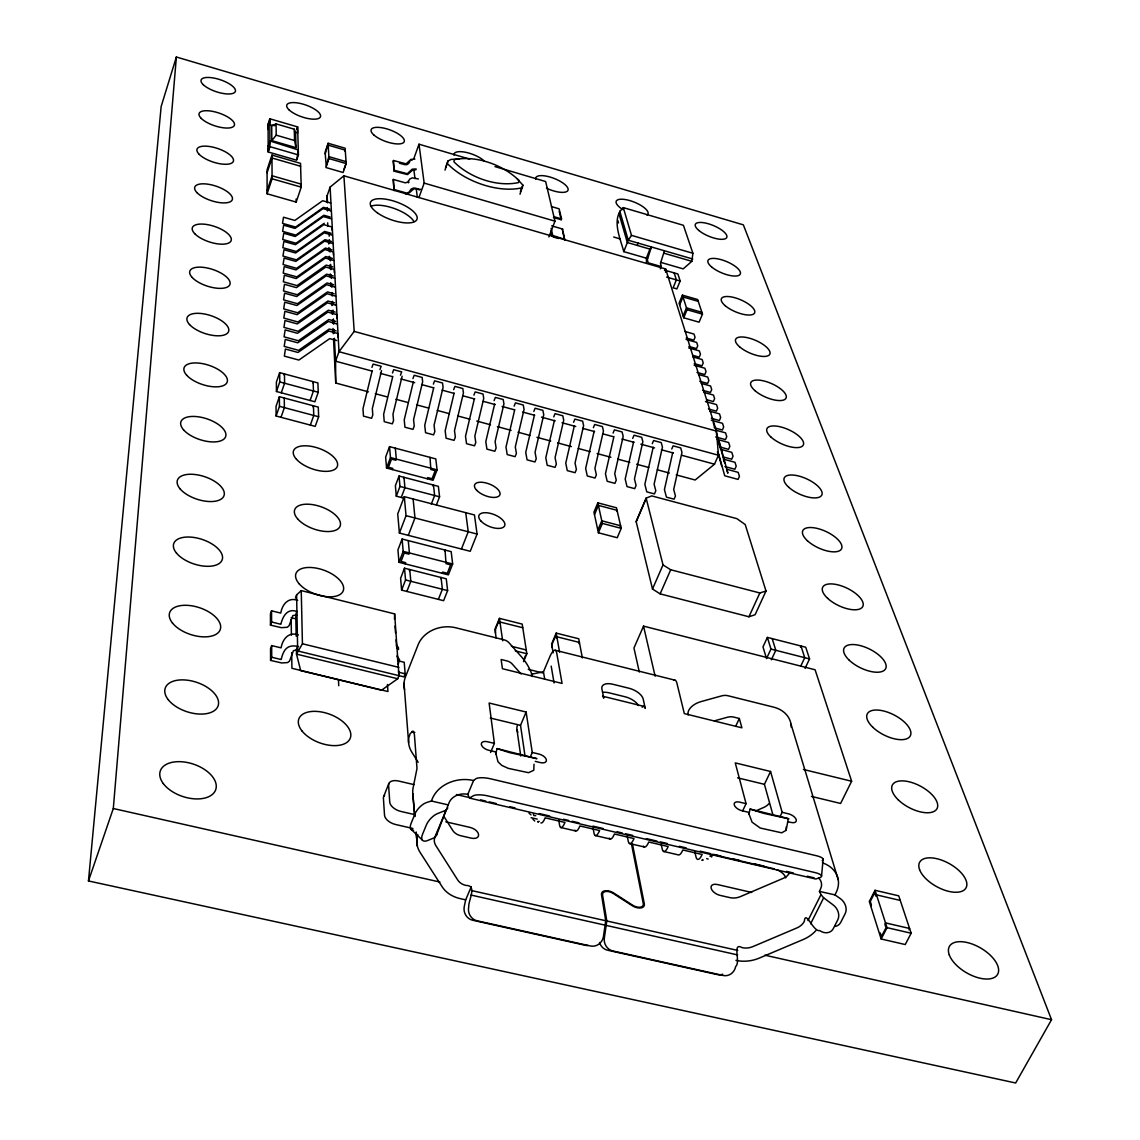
<?xml version="1.0" encoding="UTF-8"?>
<svg xmlns="http://www.w3.org/2000/svg" width="1140" height="1140" viewBox="0 0 1140 1140"><rect width="100%" height="100%" fill="white"/><g stroke="black" fill="none" stroke-linecap="round" stroke-linejoin="round"><path stroke-width="1.5" d="M661.143 262.471L683.216 268.883L691.852 261.317L692.906 253.28L683.43 225.307L623.324 207.623C610.883 218.738 620.431 238.531 623.765 251.627L647.548 258.524M632.415 843.842L644.314 903.849A9.063 5.073 26.2 0 1 640.851 907.953A9.063 5.073 26.2 0 1 632.144 905.644L613.334 893.532A7.937 4.474 25.9 0 0 605.696 891.509A7.937 4.474 25.9 0 0 602.576 895.057L606.808 920.977L604.457 937.151A11.671 10.901 -87.6 0 0 612.836 950.96L723.116 975.469A11.557 10.645 -89.6 0 0 735.699 966.464C740.972 962.203 731.709 941.711 742.169 947.668A14.122 10.873 -12.9 0 0 752.842 946.627L796.789 927.989A14.165 10.93 -13.9 0 0 804.356 921.291C805.467 909.236 813.305 932.093 819.646 930.568A11.671 9.377 51.5 0 0 833.369 928.502L837.772 919.852A11.685 9.405 51.4 0 0 832.756 904.619L823.664 897.835L820.985 894.615L819.446 891.423L820.486 889.086A14.278 11.072 -14.4 0 0 818.705 878.128M665.575 272.246L665.646 268.969L343.91 175.816L330.101 187.103L327.137 195.71L327.266 202.493M664.264 251.427L660.445 263.354L661.271 266.575L660.331 268.869M394.469 619.291L394.639 613.904L301.245 590.606L296.599 594.923L295.459 598.03M651.182 247.622L647.349 259.635L648.161 262.784L661.271 266.575M711.616 857.052L711.673 855.784L710.363 855.527M435.038 836.618A14.649 11.671 -6.8 0 0 435.793 845.524L457.739 880.037A14.507 11.471 -7.3 0 0 466.032 885.452C477.546 885.167 468.226 900.714 468.711 906.827A11.799 11.201 -84 0 0 477.218 920.835L590.392 945.972A11.685 10.944 -87.1 0 0 603.388 936.909L605.739 920.75L601.521 894.829A9.077 5.116 25.9 0 1 605.098 890.768A9.077 5.116 25.9 0 1 613.819 893.076L632.615 905.174A7.923 4.446 26.2 0 0 640.238 907.198A7.923 4.446 26.2 0 0 643.274 903.621L631.403 843.6M88.464 880.949L113.302 808.517L176.372 57L743.351 224.851L1051.536 1019.702L1015.669 1083L88.464 880.949L161.153 106.504L176.372 57M821.555 875.848L823.165 859.09M447.778 807.918L446.039 810.212L438.33 813.276A11.97 5.458 -47.4 0 0 426.289 825.132L422.527 834.323A11.956 5.429 -47.3 0 0 427.001 840.764L434.711 837.615L436.463 835.292L449.103 802.603A14.749 11.842 -7.2 0 1 467.813 794.381L473.57 780.529L475.58 778.948A11.87 3.434 8.8 0 1 490.371 778.763L816.454 855.727A11.585 3.206 6.8 0 1 822.182 860.629M436.463 835.292L436.862 832.414M519.997 194.242L522.889 185.122L517.332 179.008M471.305 886.635L465.676 899.845L464.293 906.357A11.728 11.129 -83.8 0 0 472.744 920.265L585.262 945.26A11.614 10.887 -87 0 0 588.083 945.488M742.61 810.939L746.073 803.672L739.604 802.118A7.125 3.662 26.5 0 0 734.245 804.854A7.125 3.662 26.5 0 0 741.855 810.697L748.353 812.25L752.087 822.182L760.252 828.039L781.698 832.813L786.158 830.305L786.272 826.856M653.206 447.194L644.855 484.343L646.765 491.867L654.446 493.919L655.814 490.756L654.103 484.229L662.454 447.065L661.228 442.605L653.619 440.539L652.279 443.702M672.743 452.509L664.435 489.587L666.444 497.14L674.111 499.178L675.478 496.028L673.683 489.488L681.976 452.38L680.694 447.92L673.113 445.854L671.759 449.018M398.544 649.543L398.359 647.449L396.378 645.126M633.612 441.864L625.19 479.071L627.014 486.595L634.724 488.647L636.077 485.469L634.453 478.957L642.86 441.736L641.692 437.29L634.054 435.209L632.714 438.387M613.933 436.52L605.454 473.784L607.178 481.28L614.916 483.36L616.255 480.168L614.731 473.656L623.181 436.378L622.084 431.946L614.417 429.851L613.092 433.043M574.346 425.761L565.754 463.139L567.278 470.62L575.087 472.701L576.398 469.495L575.045 463.011L583.623 425.619L582.64 421.187L574.902 419.078L573.605 422.284M594.182 431.148L585.647 468.469L587.271 475.964L595.037 478.045L596.363 474.839L594.923 468.341L603.445 431.005L602.39 426.574L594.695 424.479L593.384 427.671M554.439 420.347L545.789 457.781L547.214 465.248L555.052 467.343L556.363 464.123L555.08 457.653L563.716 420.204L562.804 415.786L555.038 413.663L553.741 416.884M649.9 249.19L646.48 257.925L646.437 262.442M444.985 170.145L447.977 161.011L451.112 159.415L459.477 159.03M514.767 409.559L505.989 447.122L507.214 454.561L515.109 456.67L516.406 453.435L515.294 446.98L524.058 409.403L523.26 404.999L515.437 402.876L514.154 406.111M534.461 414.917L525.74 452.409L527.079 459.862L534.945 461.971L536.242 458.736L535.045 452.281L543.751 414.761L542.882 410.357L535.102 408.234L533.805 411.455M494.632 404.087L485.797 441.707L486.923 449.132L494.846 451.255L496.128 448.006L495.102 441.565L503.937 403.93L503.182 399.527L495.344 397.39L494.076 400.639M474.425 398.587L465.519 436.264L466.545 443.688L474.511 445.811L475.779 442.548L474.839 436.121L483.731 398.43L483.047 394.041L475.166 391.904L473.912 395.153M433.77 387.529L424.736 425.334L425.562 432.716L433.585 434.867L434.825 431.59L434.069 425.192L443.075 387.358L442.534 382.997L434.582 380.831L433.357 384.109M454.133 393.072L445.17 430.806L446.096 438.216L454.076 440.353L455.345 437.076L454.49 430.664L463.439 392.901L462.826 388.526L454.917 386.375L453.677 389.652M402.121 376.214L392.986 414.162L393.557 420.546L392.331 423.838L384.251 421.672L383.639 414.319L392.787 376.399M413.321 381.971L404.23 419.834L404.942 427.215L412.993 429.367L414.233 426.075L413.564 419.677L422.641 381.8L422.156 377.44L414.176 375.274L412.951 378.566M372.182 370.785L362.976 408.776L363.475 416.114L371.583 418.295L372.794 414.989L372.324 408.619L381.53 370.614M748.866 814.188L750.12 809.087L788.31 818.563L786.158 830.305M495.757 753.825L497.069 748.595L536.94 758.67L509.181 752.528L497.069 748.595M269.824 118.774L268.114 123.989L268.171 151.962L296.656 160.213L298.423 154.94L297.64 126.925L269.824 118.774L269.923 146.661L268.171 151.962M268.128 129.476L268.37 123.633M268.156 146.262L268.413 145.478L268.427 150.751L269.909 140.975L298.053 149.867M271.961 155.069L267.073 169.846L267.102 193.786L296.186 202.094L301.231 187.145L300.518 163.348L271.961 155.069L272.089 178.78L267.102 193.786M267.073 172.781L271.976 157.99L300.618 166.269M267.102 190.736L272.075 175.76L301.145 184.124L300.575 185.777M296.77 129.518L297.64 126.925M296.899 159.001L298.11 151.62M328.135 143.27L328.961 158.574L325.912 167.523L343.097 172.496L346.175 163.576L345.121 148.228L328.135 143.27L325.114 152.119L326.225 166.041L328.862 156.636L346.047 161.638M325.214 154.014L327.821 144.723L327.892 146.148L328.235 145.165L345.249 150.124L344.907 151.107L344.822 149.682M343.881 169.632L345.805 164.089M279.671 372.637L276.379 382.156L276.45 391.505L314.882 401.779L318.245 392.274L317.903 382.94L279.671 372.637L279.77 381.943L276.45 391.505M284.102 374.989L284.473 373.934L284.587 383.24L281.267 392.787M279.386 396.706L276.037 406.325L276.108 416.014L315.21 426.374L318.644 416.755L318.274 407.094L279.386 396.706L279.471 406.339L276.108 416.014M281.01 417.311L284.387 407.636L284.259 398.003M312.759 382.712L313.13 381.658L313.457 390.992L310.094 400.496M414.889 159.101L410.956 159.358L406.125 163.832L393.457 160.512L393.143 161.381L394.212 171.228L407.536 174.591L412.651 170.002L415.844 169.803M394.212 171.228L393.457 160.512M393.272 179.436L394.055 190.494L393.272 179.436L405.341 182.842L407.607 182.143L409.944 178.923L412.367 177.84L418.394 178.952M313.058 406.866L313.429 405.797L313.757 415.459L310.337 425.092M413.948 158.317L418.993 144.21L469.651 159.13M418.936 197.576L424.166 183.098L418.993 144.21M297.683 600.409C288.078 596.776 282.121 604.813 280.782 613.021A2.223 1.867 -1.9 0 1 280.312 612.978L271.548 610.826L270.437 613.933L270.465 625.119L281.395 627.67L287.252 627.271L289.076 625.732L292.823 615.614L297.084 614.774M270.465 625.119L271.591 621.998L271.548 610.826M371.925 367.394L373.122 364.088L381.159 366.268L379.948 369.574M298.367 634.98C288.591 631.303 282.492 639.412 281.096 647.791A2.28 1.895 -2 0 1 280.625 647.748L271.676 645.582L270.536 648.717L270.565 660.402L281.737 662.967L287.722 662.554L289.574 661L293.408 650.726L297.098 649.8M445.583 167.609L447.977 161.011M270.565 660.402L271.719 657.239L271.676 645.582M296.913 611.24L295.773 614.36L296.172 636.163M392.474 372.994L393.699 369.688L401.693 371.868L400.482 375.16M297.583 646.295L296.414 649.458L296.5 654.118L300.704 670.634L381.544 690.199L397.703 678.756L398.929 675.621L394.639 613.904M389.538 446.638L385.648 457.069L386.546 468.041L433.072 480.282L437.076 469.865L435.793 458.907L389.538 446.638L390.464 457.553L386.546 468.041M392.388 469.58L392.816 468.412L388.441 467.257L391.49 459.107L395.879 460.275L396.307 459.107L395.338 448.177M436.449 504.863L439.57 496.798L438.373 486.353L399.043 476.021L395.38 485.711L396.293 496.171L404.543 498.322M396.293 496.171L399.969 486.438L399.043 476.021M403.56 478.401L403.973 477.318L404.942 487.735L401.251 497.468M404.287 496.655L397.732 513.912L399.399 533.064L470.236 551.29L477.076 534.062L474.454 514.952L404.287 496.655L406.04 515.665L399.399 533.064M520.396 191.662L522.889 185.122M402.107 539.035L397.945 549.893L399 562.291L448.362 574.859L452.651 564.001L451.169 551.632L402.107 539.035L403.19 551.361L399 562.291M427.286 478.757L427.728 477.603L432.074 478.743L435.181 470.649L430.82 469.495L430.036 457.382M408.305 535.358L414.974 517.973L413.107 498.964M433.058 486.139L433.471 485.07L434.639 495.501L431.319 504.122M405.199 563.872L405.655 562.661L401.009 561.478L404.272 552.986L408.932 554.168L409.403 552.957L408.262 540.616M404.501 568.19L400.61 578.308L401.608 590.121L443.617 600.695L447.621 590.591L446.267 578.807L404.501 568.19L405.541 579.947L401.608 590.121M409.303 570.641L409.745 569.516L410.813 581.286L406.88 591.446M548.867 236.949L554.981 221.174L545.647 181.531L494.988 166.597M553.47 217.498L561.208 219.749L561.55 218.909L559.113 208.82L551.432 206.568M562.262 229.895L562.604 229.026L551.674 225.863M398.188 664.278L399.556 659.675L397.276 656.569M564.77 240.326L562.604 229.026M623.765 251.627L628.254 240.227L631.489 235.367L623.324 207.623M444.586 551.261L445.056 550.064L446.011 563.644L450.628 564.827L447.308 573.263L442.691 572.095L442.22 573.292M440.624 578.607L441.066 577.481L442.377 589.266L438.387 599.384M397.603 660.659L404.216 662.283L405.17 673.797L403.959 676.875L297.683 650.954L296.599 594.923M461.429 549.024L468.241 531.782L465.733 512.687M383.653 796.575L388.84 783.593M637.246 245.428L638.186 243.119M523.559 661.656L526.851 653.733L522.191 624.093L499.434 618.365L494.945 629.351L496.185 638.158M651.296 246.938L650.356 249.247L627.328 242.535L618.863 213.294M495.458 633.014L495.572 629.052L499.064 620.502L499.463 623.238L499.961 622.013L522.761 627.741M413.578 830.276A11.913 5.472 -47.3 0 1 411.07 823.422L414.803 814.245A11.927 5.5 -47.4 0 1 426.802 802.446L431.39 801.007L432.331 798.712A32.447 26.063 -7.2 0 1 473.57 780.529M434.711 837.615L446.039 810.212M664.478 270.094L677.901 273.985L680.167 280.996L676.875 288.905L673.099 287.822L676.391 279.899L674.153 272.887M523.802 659.775L525.597 655.471M490.613 752.443L494.389 743.394L489.117 703.024L526.124 712.03L532.252 752.457L530.342 756.96M682.418 295.146L679.084 303.126L683.701 317.789L699.091 322.178L702.482 314.141L697.652 299.535L682.418 295.146L687.078 309.738L683.701 317.789M679.654 304.95L682.988 296.956L698.25 301.345M597.83 502.84L593.94 512.131L598.4 532.779L617.239 537.724L621.215 528.361L616.455 507.784L597.83 502.84L602.347 523.403L598.4 532.779M594.496 514.682L598.386 505.391L617.039 510.321L616.612 511.361M683.116 315.937L686.494 307.9L701.884 312.303L701.499 313.187M597.83 530.171L601.778 520.795L620.616 525.768L620.174 526.808M582.355 657.894L578.721 638.77L556.206 633.113L551.618 644.014L553.142 652.85M552.259 647.691L552.287 643.715L555.85 635.236L556.334 637.987L556.847 636.776L579.419 642.433L578.906 643.644M524.999 755.806L520.524 725.339L526.124 712.03M544.721 679.312L543.466 671.788L549.751 656.911A16.117 4.261 -76.2 0 1 556.719 652.992L562.063 683.43L502.426 668.71L501.13 659.49L506.93 660.929A10.915 9.034 -8.4 0 1 512.173 663.965L521.108 673.997M551.19 666.088L554.068 682.946M646.138 498.123L636.134 521.522L652.493 589.024L660.131 593.869L748.937 616.769L755.107 614.731L766.009 591.005L745.218 524.557L736.868 518.643L651.738 495.9L646.138 498.123L663.024 564.913L652.493 589.024M636.206 521.821L646.209 498.408M811.438 796.404L840.607 803.458L851.637 781.242L815.1 669.764L643.53 626.131L633.954 648.005L639.298 672.016M676.234 474.896L695.158 480.011L714.509 464.194L718.442 455.231L716.462 431.091L665.646 268.969M660.131 593.869L670.705 569.758L759.853 592.971L766.009 591.005M748.937 616.769L759.853 592.971M767.391 637.403L762.988 646.893L766.507 658.592L770.953 649.073L767.391 637.403L805.738 647.235L809.557 658.92L805.054 668.396M735.642 726.394L739.333 718.485L733.775 717.103A10.688 8.636 -14 0 0 727.42 717.245L714.324 720.879M771.338 659.818L775.798 650.299L772.207 638.642M800.465 647.064L800.964 646.01L804.74 657.695L800.75 666.116M772.977 815.072L764.427 784.32L770.555 771.481L735.257 762.888L746.073 803.672M780.045 816.639L782.154 812.307L770.555 771.481M807.975 920.536L820.985 894.615M810.625 923.77L823.664 897.835M819.446 891.423L834.95 894.872L836.048 892.706A31.407 24.368 -14.4 0 0 822.41 862.823M875.035 890.297L869.293 901.498L881.149 939.004L905.231 944.533L911.173 933.232L898.733 895.841L875.035 890.297L887.048 927.661L881.149 939.004M870.746 906.115L871.388 904.861L870.29 901.412L874.765 892.691L875.876 896.14L876.518 894.886L900.258 900.429M879.638 934.23L880.294 932.976L881.434 936.553L886.008 927.746L884.868 924.169L885.524 922.915L909.592 928.473L908.936 929.727M409.388 162.293L409.844 161.438M301.245 590.606L302.428 643.772L296.5 654.118L397.703 678.756M789.336 873.383L787.241 875.862A13.808 10.773 -13.9 0 1 783.166 878.356L740.373 896.624A13.766 10.73 -13 0 1 729.971 897.636L720.038 895.356A8.308 4.503 27.1 0 1 711.203 888.359L711.132 888.017A8.308 4.503 27.1 0 1 717.459 884.54L751.673 892.449M708.182 859.033L706.672 858.605M788.951 818.89L763.315 813.262L750.12 809.087M414.775 816.525L412.78 793.568A31.364 25.294 -6.7 0 1 412.979 788.524L416.998 768.474L414.376 734.231L412.951 731.011L410.158 733.704L408.804 737.751A30.481 24.866 -6.6 0 0 411.782 752.072L418.152 762.247M343.91 175.816L354.198 331.412L338.979 351.704L335.588 361.18L335.744 383.026L368.42 391.847M271.805 140.633L276.193 135.161L276.079 123.889L294.277 129.205L295.616 132.725L296.001 147.659L271.805 140.633L271.733 125.742L276.079 123.889M408.248 163.875L408.932 163.162M408.32 182.828L409.032 182.101M711.959 855.798L710.077 856.411M324.245 223.297L296.03 243.233L282.748 239.5L283.732 233.258L295.232 236.493L323.389 216.571L331.512 218.894M522.49 187.687C498.508 193.572 464.236 181.36 447.393 163.533M755.692 810.939L763.558 807.533A13.281 10.559 -14.1 0 0 768.916 803.672M469.452 798.071L472.943 796.019A11.899 3.377 8.8 0 1 487.763 795.891L814.815 872.527A11.628 3.135 6.8 0 1 820.572 877.358L815.798 879.026L469.452 798.071L467.813 794.381M411.426 160.17L412.438 159.857M406.353 164.73L407.365 164.416M531.34 674.253L543.466 671.788M539.206 821.399L537.596 821.655L538.251 822.111M529.031 813.176L530.984 814.872M701.727 860.201L703.081 860.216L702.839 859.531M537.254 819.09L531.112 817.736M296.272 611.268C286.938 608.233 282.549 617.053 280.882 624.207A2.252 1.881 -1.9 0 1 280.411 624.164L271.591 621.998M535.757 815.713L533.876 815.513L533.378 814.074M298.609 646.58C287.793 644.043 283.589 649.045 281.209 659.462A2.294 1.91 -2.1 0 1 280.725 659.419L271.719 657.239M405.398 193.772C411.155 194.954 412.709 184.766 419.378 189.995M405.27 164.801L399.47 163.234M416.157 168.934L412.167 169.19L407.308 173.693L394.526 170.359M465.676 899.845L460.418 898.676A31.92 25.237 -7.3 0 1 442.178 886.806L420.104 852.392A32.219 25.678 -6.8 0 1 417.767 834.423M113.302 808.517L439.94 882.047M764.855 955.178L1051.536 1019.702M471.418 890.525L605.739 920.75M606.808 920.977L737.708 950.432M471.02 895.057L605.511 925.252M606.566 925.495L737.623 954.921M414.746 814.63L400.938 811.452A11.229 6.37 22.1 0 1 389.752 802.132L388.597 785.246A11.115 6.242 22 0 1 398.672 781.043L413.963 784.619M445.84 821.812L470.022 827.398A8.422 4.774 23.3 0 1 478.529 834.409L478.572 834.751A8.422 4.774 23.3 0 1 471.219 838.142L460.774 835.734A14.136 11.3 -7.2 0 1 452.694 830.376L444.315 817.067M887.048 927.661L911.173 933.232M412.88 828.481L395.651 824.519A11.186 6.398 22.1 0 1 384.522 815.2L383.411 798.228A11.087 6.284 22 0 1 384.607 795.207M560.652 827.483L575.543 830.946M595.166 835.52L609.971 838.969M629.451 843.515L644.157 846.935M663.523 851.438L678.129 854.843A11.386 3.677 -77.7 0 0 682.418 850.853L682.832 849.984L702.126 854.487L701.713 855.356A11.357 3.762 -77.8 0 1 696.013 856.966L694.816 851.837M431.39 801.007L448.148 804.897M480.524 799.838L485.711 801.049M489.16 801.862L496.071 803.486M509.908 806.707L515.095 807.932M539.291 813.59L549.665 816.012M563.502 819.247L568.675 820.458M572.138 821.256L579.049 822.881M592.885 826.115L603.26 828.538M617.082 831.773L622.269 832.984M625.732 833.796L632.643 835.406M646.466 838.641L656.84 841.064M660.302 841.876L667.214 843.486M679.312 846.322L686.237 847.932M700.06 851.167L710.434 853.589M713.897 854.402L720.808 856.026M732.906 858.848L739.817 860.472M753.654 863.693L764.028 866.129M786.5 871.373L793.411 872.998M807.234 876.232L814.16 877.843M456.428 794.537L466.616 796.931A8.237 4.56 23 0 0 468.626 797.231M711.859 854.245L774.145 868.808M494.389 743.394L487.592 741.755A7.239 3.876 22.9 0 0 481.322 744.377A7.239 3.876 22.9 0 0 488.675 750.263L495.501 751.901L497.981 761.748L501.728 765.368L508.298 768.374L528.518 772.692L533.762 770.284L534.033 764.227M532.252 752.457L538.992 754.067A7.21 3.833 23.7 0 1 546.388 759.938A7.21 3.833 23.7 0 1 540.317 762.589L535.244 761.377M782.154 812.307L788.567 813.846A7.111 3.62 27.1 0 1 796.219 819.674A7.111 3.62 27.1 0 1 791.032 822.439L787.811 821.669M411.668 731.638L414.832 732.393M490.3 718.029L520.524 725.339M737.58 777.822L764.427 784.32M302.428 643.772L398.9 667.37M803.415 769.472L851.637 781.242M398.516 672.187L405.17 673.797M291.142 617.68L296.315 618.949M644.043 706.415L602.59 696.198A10.958 3.121 -76.5 0 1 603.716 698.15L601.877 688.831A13.595 6.812 24.1 0 1 612.921 684.271L628.981 688.247A13.58 6.783 24.3 0 1 643.188 699.048L645.254 708.382A10.915 3.277 -76.6 0 0 642.148 707.284M515.266 650.855L526.851 653.733M528.262 669.351L542.854 672.956M555.209 650.242L675.008 680.181M511.404 646.266L526.253 649.971M405.541 579.947L447.621 590.591M403.19 551.361L452.651 564.001M770.953 649.073L809.557 658.92M406.04 515.665L477.076 534.062M399.969 486.438L439.57 496.798M390.464 457.553L437.076 469.865M602.347 523.403L621.215 528.361M279.471 406.339L318.644 416.755M375.288 393.699L387.329 396.948M395.922 399.271L407.963 402.52M416.57 404.843L428.597 408.091M437.204 410.4L449.245 413.649M457.838 415.972L469.88 419.221M476.748 421.073L490.514 424.793M497.396 426.645L511.147 430.364M518.03 432.217L530.072 435.466M536.94 437.318L550.706 441.023M557.574 442.89L571.34 446.595M578.222 448.447L590.249 451.697M597.132 453.563L610.898 457.268M617.766 459.121L629.807 462.37M636.69 464.236L648.731 467.471M657.324 469.794L669.365 473.043M279.77 381.943L318.245 392.274M724.898 466.545L734.858 469.253L736.212 466.203L734.958 462.284L723.472 459.149L724.698 463.068M371.868 371.041L335.588 361.18L334.419 338.295M380.432 373.378L392.431 376.642M400.995 378.964L414.703 382.684M421.558 384.551L433.542 387.814M442.106 390.136L454.105 393.4M462.669 395.737L474.668 398.986M483.232 401.323L495.216 404.586M502.07 406.439L514.069 409.702M522.633 412.039L534.632 415.288M541.486 417.155L555.18 420.888M562.034 422.741L575.743 426.474M582.597 428.341L594.596 431.59M603.16 433.927L613.434 436.72M621.998 439.043L633.997 442.306M640.851 444.173L654.559 447.892M661.399 449.759L673.398 453.022M681.962 455.345L714.509 464.194M720.352 447.122L728.531 449.359L729.871 446.339L728.645 442.534L717.317 439.427M720.38 449.217L731.78 452.338L733.02 456.2L731.681 459.235L723.43 456.998M335.687 321.437L328.819 319.556L298.395 340.746L284.074 336.827L285.142 329.902L297.526 333.293L327.892 312.118L336.642 314.54L336.841 318.188M714.31 427.785L722.389 430.008L723.686 427.016L722.504 423.31L711.317 420.218M337.155 323.945L328.349 321.509L297.754 342.798L285.271 339.406L284.202 346.403L298.623 350.336L329.275 329.018L336.186 330.928M715.906 430.207L725.553 432.858L726.764 436.62L725.439 439.627L715.678 436.948M354.198 331.412L716.462 431.091M336.699 340.532L329.731 338.623L298.865 360.055L284.344 356.122L285.413 349.04L297.982 352.459L328.79 331.042L337.668 333.478L337.868 337.24M334.704 302.884L327.935 301.017L297.939 321.964L283.817 318.089L284.872 311.291L297.084 314.654L327.038 293.721L335.659 296.115M336.143 305.264L327.465 302.855L297.312 323.903L285 320.525L283.945 327.394L298.167 331.284L328.377 310.222L335.203 312.103M708.41 408.947L716.39 411.17L717.687 408.205L716.533 404.586L705.475 401.522M709.964 411.255L719.497 413.891L720.665 417.553L719.369 420.532L711.346 418.309M333.764 284.843L327.08 282.977L297.497 303.696L283.561 299.849L284.601 293.18L296.656 296.514L326.183 275.823L334.69 278.203M335.174 287.095L326.61 284.701L296.87 305.52L284.729 302.171L283.689 308.897L297.711 312.773L327.508 291.926L334.234 293.807M702.568 390.265L710.448 392.459L711.716 389.524L710.591 386.004L701.243 383.396M704.078 392.445L713.483 395.067L714.623 398.63L713.355 401.579L707.014 399.812M694.146 365.213L704.919 368.249L706.016 371.668L704.777 374.576L696.982 372.395M332.823 266.959L326.24 265.107L297.055 285.599L283.318 281.78L284.344 275.239L296.229 278.559L325.356 258.082L333.735 260.447M698.45 374.462L707.741 377.069L708.852 380.546L707.598 383.468L699.76 381.273M333.293 276.008L326.667 274.156L297.269 294.747L283.447 290.928L284.473 284.316L296.443 287.636L325.769 267.059L334.219 269.425L334.405 272.831M688.874 346.446L696.511 348.598L697.737 345.733L696.683 342.428L686.095 339.435M688.745 347.914L699.39 350.935L700.459 354.269L699.233 357.148L693.077 355.423M331.925 249.888L325.427 248.05L296.628 268.313L283.091 264.523L284.088 258.11L295.816 261.388L324.558 241.153L332.837 243.49M692.963 356.948L702.14 359.528L703.223 362.919L701.984 365.812L694.246 363.632M332.367 258.367L325.826 256.529L296.842 276.892L283.204 273.101L284.216 266.618L296.03 269.909L324.943 249.56L333.279 251.912L333.464 255.218M684.983 331.483L694.004 334.048L695.044 337.298L693.832 340.162L686.237 338.01M331.042 233.258L324.629 231.434L296.229 251.484L282.848 247.722L283.846 241.423L295.431 244.687L323.774 224.651L331.94 226.974L332.111 230.166M332.381 235.182L324.159 232.845L295.616 252.98L283.974 249.717L282.962 256.072L296.429 259.849L325.028 239.685L331.483 241.509M687.078 309.738L702.482 314.141M329.774 209.133L323.489 207.338L295.631 227.06L282.52 223.34L283.504 217.213L294.847 220.433L322.649 200.726L330.657 203.02M331.084 210.9L323.019 208.606L295.032 228.413L283.618 225.179L282.635 231.363L295.83 235.096L323.86 215.261L330.187 217.07M272.089 178.78L301.231 187.145M394.369 189.611L406.538 193.031L408.832 192.318L411.184 189.083L413.62 188L421.373 189.596M565.112 239.457L552.757 235.495L551.147 228.328M553.755 237.134L558.472 238.502M666.658 277.091L680.167 280.996M276.193 135.161L294.562 140.519L296.001 147.659M553.812 216.643L561.55 218.909M692.792 259.036L628.254 240.227L619.761 211.028M613.648 237.006L620.146 238.901M424.166 183.098L554.981 221.174M663.637 253.109L691.852 261.317M328.961 158.574L346.175 163.576M269.923 146.661L298.423 154.94M274.769 125.685L269.639 124.887L269.61 119.828M294.505 131.456L297.583 133.052L297.44 127.965M631.489 235.367L692.906 253.28M663.024 564.913L670.705 569.758M834.95 894.872L840.18 898.505A11.628 9.377 51.3 0 1 845.168 913.653L840.779 922.274A11.6 9.348 51.3 0 1 834.95 926.435M552.786 236.721L551.019 234.412L551.318 230.636M410.856 829.108L422.284 840.009M532.95 819.304L534.717 821.014M717.388 451.839L718.442 455.231L338.979 351.704L330.101 187.103M721.591 465.633L718.043 453.164M791.032 724.228L838.256 879.852M617.823 220.462L618.536 222.941M739.333 718.485L741.898 727.819L684.314 713.597L676.861 682.974A15.931 4.945 -76.5 0 0 673.654 680.324M719.411 442.135L727.861 473.185L726.622 469.224L738.178 472.359L739.447 476.335L738.079 479.399L724.726 475.779L718.613 453.877M716.291 432.16L724.228 461.344M713.212 422.327L714.609 427.443M716.462 434.283L720.181 447.949M559.184 211.342L561.208 219.749M562.619 231.377L564.414 238.83M643.53 626.131L655.13 676.22M661.143 843.971L662.24 849.101A11.4 3.62 -77.6 0 0 667.769 847.433L668.183 846.55L648.745 842.018L648.346 842.902A11.414 3.548 -77.6 0 1 643.416 846.108M627.214 835.948L628.24 841.163A11.428 3.491 -77.5 0 0 633.598 839.453L633.997 838.57L614.446 834.01L614.047 834.893A11.457 3.42 -77.4 0 1 609.259 838.142M593.085 827.968L594.011 833.198A11.471 3.363 -77.4 0 0 599.198 831.416L599.597 830.547L579.918 825.944L579.519 826.828A11.486 3.277 -77.3 0 1 574.874 830.134M556.206 633.113L559.583 652.194M558.728 819.945L559.569 825.16A11.514 3.22 -77.2 0 0 564.571 823.337L564.97 822.453L545.148 817.822L544.763 818.719A11.528 3.135 -77.2 0 1 540.901 822.881M517.004 730.027L520.766 756.019M499.434 618.365L502.655 640.794M413.905 170.017L414.974 178.567M416.271 188.827L417.34 197.377M416.157 832.414L416.77 839.468M412.78 793.568L414.761 816.354M416.143 832.129L417.368 846.151M395.01 626.116L395.551 632.957M396.093 639.782L396.763 648.318M397.304 655.144L397.76 660.929M398.558 670.947L398.929 675.621M404.002 683.302L408.619 742.71M387.443 684.513L387.956 691.538L291.926 668.297L291.683 652.593M327.137 195.71L327.493 202.749M329.033 232.674L329.204 236.194M329.389 239.714L329.574 243.233M329.845 248.52L330.016 252.04M330.286 257.327L330.472 260.846M330.643 264.366L330.913 269.639M331.184 274.925L331.37 278.445M331.64 283.732L331.811 287.252M332.082 292.524L332.267 296.044M332.538 301.331L332.723 304.85M332.98 310.137L333.165 313.657M333.436 318.929L333.707 324.216M333.977 329.503L334.163 333.022M327.665 222.841L327.85 226.361M328.548 240.455L328.733 243.974M328.904 247.494L329.089 251.014M329.346 256.286L329.531 259.806M329.802 265.093L329.973 268.613M330.244 273.899L330.415 277.419M330.685 282.692L330.857 286.211M331.655 302.057L331.84 305.577M332.096 310.864L332.281 314.384M332.552 319.656L332.723 323.176M332.994 328.463L333.251 333.749M333.521 339.022L335.744 383.026M338.48 679.782L338.737 685.724M296.101 199.03L296.186 202.094M294.277 129.205L294.562 140.519M327.365 207.58L327.437 210.971M291.156 619.419L291.413 635.137M454.005 155.126A17.428 6.085 20.5 0 1 465.049 152.176A17.428 6.085 20.5 0 1 484.016 160.754M535.729 179.194A17.271 5.999 21.2 0 1 552.686 177.897A17.271 5.999 21.2 0 1 567.848 190.565A17.271 5.999 21.2 0 1 546.516 188.214M622.996 209.66A17.128 5.914 21.8 0 1 618.25 199.628A17.128 5.914 21.8 0 1 639.212 204.431A17.128 5.914 21.8 0 1 646.978 215.147M370.999 206.255A24.738 9.319 19.9 0 1 394.155 208.449A24.738 9.319 19.9 0 1 413.92 221.502M735.941 960.365A31.079 23.926 -12.9 0 0 759.354 958.07L803.187 939.531A31.179 24.04 -13.9 0 0 815.798 930.696M776.739 869.635A10.859 5.728 27.5 0 1 785.788 877.843M517.888 732.208A10.901 8.892 -8.9 0 1 517.446 725.396M791.274 727.277A28.813 23.228 -14.7 0 0 773.59 707.128L727.976 695.742A10.545 8.579 -14.1 0 0 721.706 695.87L701.143 701.57A15.931 9.462 -16.2 0 0 688.118 714.951M404.558 689.643A29.497 24.382 -6.5 0 1 405.441 676.975L418.124 644.755A29.683 24.71 -6.9 0 1 455.815 627.798L503.88 639.797A10.773 8.963 -8.4 0 1 509.053 642.818L521.635 656.982A16.245 4.332 57.5 0 1 532.351 676.519M722.703 974.216A11.486 10.588 -89.5 0 1 717.231 974.572L607.577 950.219A11.6 10.83 -87.5 0 1 599.526 942.495M603.103 692.336A13.566 6.84 24.1 0 1 609.173 692.849L625.205 696.811A13.552 6.812 24.3 0 1 638.514 705.518M518.857 180.391L518.515 182.585C496.698 187.273 469.523 177.541 453.905 161.78L454.404 159.614C476.292 155.211 503.082 164.773 518.857 180.391M476.748 490.357A13.552 6.156 21.6 0 0 498.864 496.128A13.552 6.156 21.6 0 0 486.196 483.004A13.552 6.156 21.6 0 0 476.748 490.357M481.094 521.208A13.837 6.413 21.7 0 0 503.652 527.036A13.837 6.413 21.7 0 0 490.713 513.456A13.837 6.413 21.7 0 0 481.094 521.208M163.319 783.607A29.241 17.043 18.5 0 0 212.254 794.523A29.241 17.043 18.5 0 0 188.513 762.76A29.241 17.043 18.5 0 0 163.319 783.607M168.121 699.547A27.901 15.49 18.3 0 0 214.748 710.348A27.901 15.49 18.3 0 0 192.09 681.036A27.901 15.49 18.3 0 0 168.121 699.547M172.482 623.039A26.676 14.122 18.2 0 0 217.013 633.683A26.676 14.122 18.2 0 0 195.353 606.523A26.676 14.122 18.2 0 0 172.482 623.039M176.472 553.085A25.55 12.939 18.2 0 0 219.094 563.573A25.55 12.939 18.2 0 0 198.332 538.322A25.55 12.939 18.2 0 0 176.472 553.085M180.134 488.903A24.524 11.885 18.2 0 0 221.003 499.206A24.524 11.885 18.2 0 0 201.082 475.636A24.524 11.885 18.2 0 0 180.134 488.903M183.512 429.78A23.584 10.973 18.2 0 0 222.77 439.912A23.584 10.973 18.2 0 0 203.604 417.853A23.584 10.973 18.2 0 0 183.512 429.78M186.632 375.16A22.7 10.146 18.2 0 0 224.395 385.106A22.7 10.146 18.2 0 0 205.941 364.401A22.7 10.146 18.2 0 0 186.632 375.16M189.525 324.53A21.888 9.419 18.2 0 0 225.905 334.305A21.888 9.419 18.2 0 0 208.107 314.811A21.888 9.419 18.2 0 0 189.525 324.53M192.204 277.49A21.133 8.764 18.2 0 0 227.302 287.081A21.133 8.764 18.2 0 0 210.131 268.684A21.133 8.764 18.2 0 0 192.204 277.49M194.712 233.657A20.434 8.165 18.3 0 0 228.613 243.062A20.434 8.165 18.3 0 0 212.012 225.663A20.434 8.165 18.3 0 0 194.712 233.657M197.049 192.717A19.779 7.638 18.3 0 0 229.824 201.951A19.779 7.638 18.3 0 0 213.764 185.45A19.779 7.638 18.3 0 0 197.049 192.717M199.243 154.399A19.152 7.153 18.3 0 0 230.964 163.448A19.152 7.153 18.3 0 0 215.403 147.787A19.152 7.153 18.3 0 0 199.243 154.399M201.296 118.446A18.568 6.712 18.4 0 0 232.033 127.324A18.568 6.712 18.4 0 0 216.956 112.418A18.568 6.712 18.4 0 0 201.296 118.446M203.219 84.645A18.026 6.313 18.4 0 0 233.044 93.366A18.026 6.313 18.4 0 0 218.41 79.159A18.026 6.313 18.4 0 0 203.219 84.645M949.292 954.921A27.859 14.25 30.3 0 0 991.33 978.562A27.859 14.25 30.3 0 0 979.944 947.611A27.859 14.25 30.3 0 0 949.292 954.921M919.581 869.635A26.491 13.124 29 0 0 959.666 891.922A26.491 13.124 29 0 0 949.25 863.593A26.491 13.124 29 0 0 919.581 869.635M898.135 799.724A25.265 12.127 27.9 0 0 936.823 808.973A25.265 12.127 27.9 0 0 909.107 781.784A25.265 12.127 27.9 0 0 898.135 799.724M872.741 727.192A24.154 11.215 27 0 0 909.991 736.369A24.154 11.215 27 0 0 883.643 710.99A24.154 11.215 27 0 0 872.741 727.192M849.3 660.274A23.156 10.402 26.2 0 0 885.224 669.337A23.156 10.402 26.2 0 0 860.13 645.568A23.156 10.402 26.2 0 0 849.3 660.274M827.611 598.315A22.244 9.676 25.5 0 0 862.282 607.264A22.244 9.676 25.5 0 0 838.327 584.962A22.244 9.676 25.5 0 0 827.611 598.315M807.476 540.802A21.404 9.02 24.9 0 0 840.978 549.637A21.404 9.02 24.9 0 0 818.078 528.632A21.404 9.02 24.9 0 0 807.476 540.802M788.738 487.264A20.634 8.422 24.4 0 0 821.156 495.971A20.634 8.422 24.4 0 0 799.211 476.149A20.634 8.422 24.4 0 0 788.738 487.264M771.253 437.318A19.922 7.88 24 0 0 802.645 445.897A19.922 7.88 24 0 0 781.584 427.144A19.922 7.88 24 0 0 771.253 437.318M754.894 390.593A19.252 7.396 23.6 0 0 785.332 399.043A19.252 7.396 23.6 0 0 765.082 381.273A19.252 7.396 23.6 0 0 754.894 390.593M739.561 346.788A18.639 6.94 23.3 0 0 769.101 355.11A18.639 6.94 23.3 0 0 749.607 338.238A18.639 6.94 23.3 0 0 739.561 346.788M725.154 305.663A18.055 6.541 23 0 0 753.839 313.842A18.055 6.541 23 0 0 735.072 297.796A18.055 6.541 23 0 0 725.154 305.663M711.616 266.959A17.527 6.156 22.7 0 0 739.49 275.011A17.527 6.156 22.7 0 0 721.378 259.721A17.527 6.156 22.7 0 0 711.616 266.959M698.834 230.465A17.014 5.814 22.5 0 0 725.966 238.388A17.014 5.814 22.5 0 0 708.453 223.796A17.014 5.814 22.5 0 0 698.834 230.465M289.118 109.925A17.812 6.242 19.1 0 0 318.473 118.503A17.812 6.242 19.1 0 0 303.311 104.225A17.812 6.242 19.1 0 0 289.118 109.925M373.664 134.791A17.613 6.17 19.8 0 0 402.534 143.227A17.613 6.17 19.8 0 0 386.873 128.891A17.613 6.17 19.8 0 0 373.664 134.791M299.108 583.751A25.166 12.697 19.9 0 0 340.76 593.997A25.166 12.697 19.9 0 0 318.958 568.703A25.166 12.697 19.9 0 0 299.108 583.751M297.74 519.014A24.168 11.685 19.7 0 0 337.725 529.103A24.168 11.685 19.7 0 0 316.82 505.49A24.168 11.685 19.7 0 0 297.74 519.014M296.486 459.334A23.242 10.787 19.5 0 0 334.918 469.267A23.242 10.787 19.5 0 0 314.868 447.136A23.242 10.787 19.5 0 0 296.486 459.334M302.228 731.239A27.46 15.148 20.5 0 0 347.7 741.769A27.46 15.148 20.5 0 0 323.788 712.457A27.46 15.148 20.5 0 0 302.228 731.239M377.468 212.909A24.767 9.277 19.9 0 0 416.528 220.148A24.767 9.277 19.9 0 0 387.13 199.429A24.767 9.277 19.9 0 0 377.468 212.909"/></g></svg>
